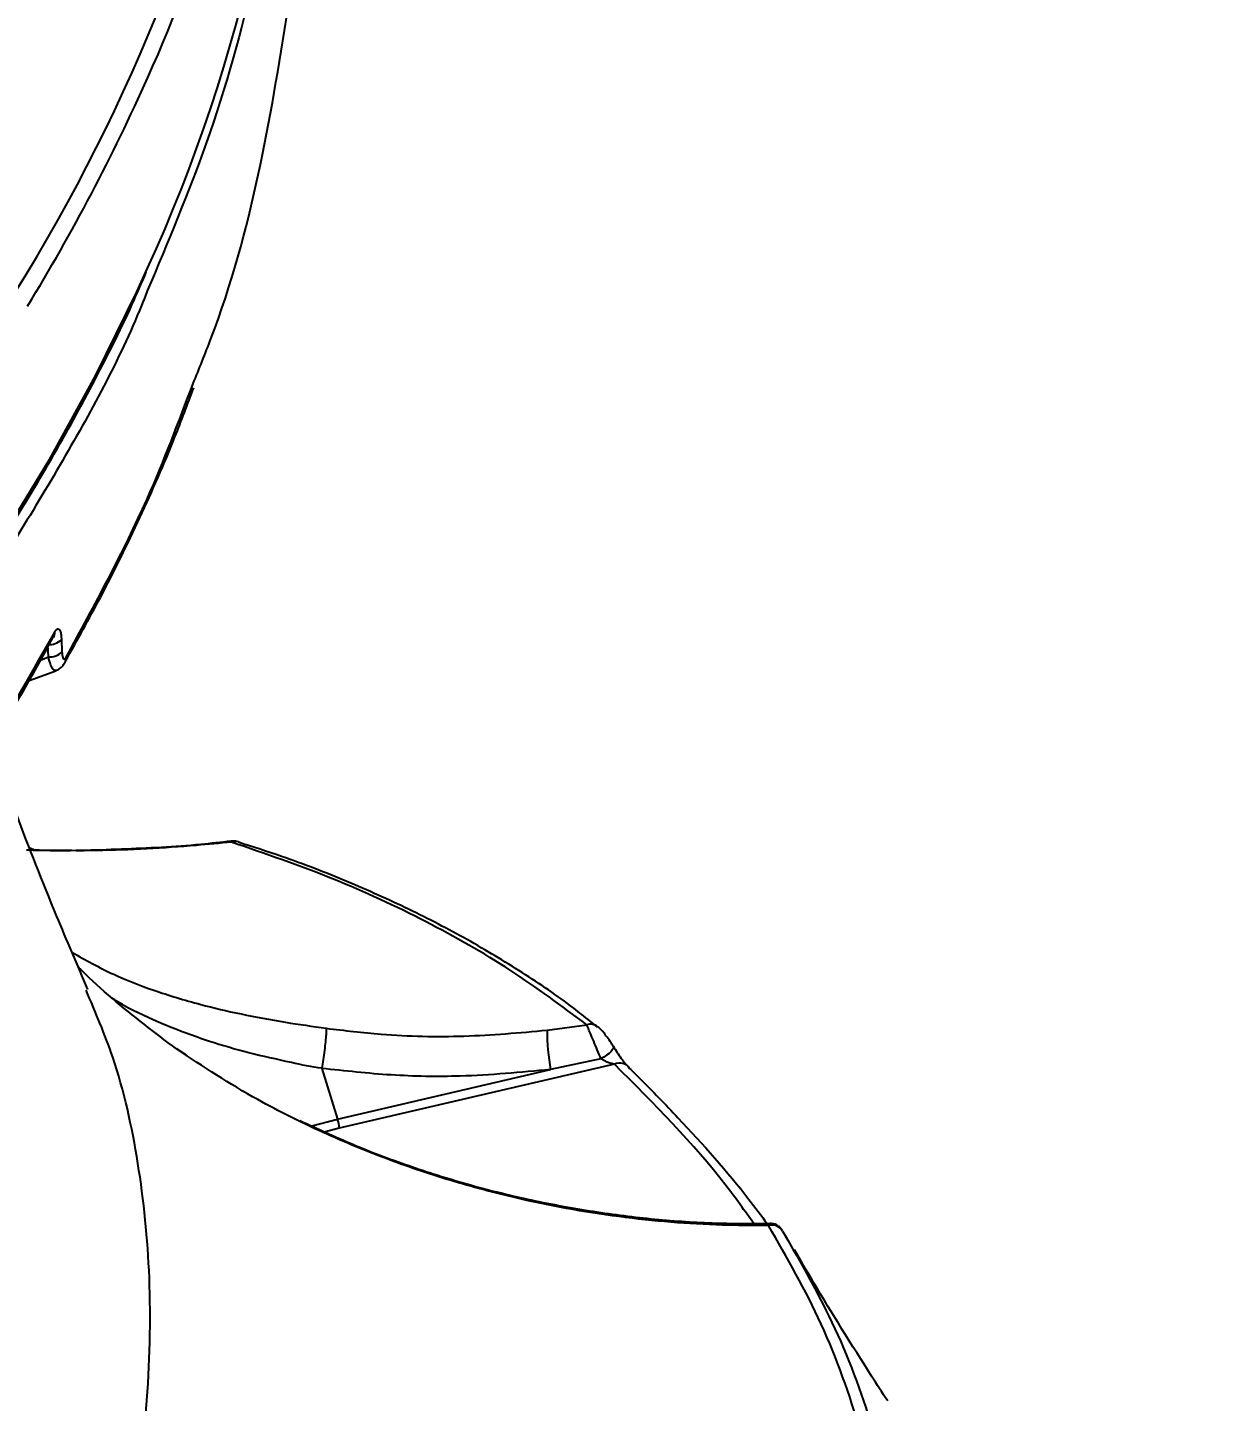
# Model space of a CAD drawing. Header units: millimetres. Extents: x -4153 to 4002, y -5023 to 3197.
# Drawn here: x -767 to -680.3, y -1176.4 to -1077 of the extents above; entities that cross this region are included whole.
import ezdxf

# ---------------------------------------------------------------- set-up
doc = ezdxf.new("R2010")
doc.units = ezdxf.units.MM
for name, color, linetype in [('DIKOM_ОБЪЕКТ', 7, 'Continuous'), ('DIKOM_РАЗМЕР_ЗОНА', 7, 'Continuous'), ('DIKOM_РАЗМЕР_ОБЪЕКТА', 7, 'Continuous')]:
    doc.layers.add(name, color=color, linetype=linetype)
doc.styles.add('style1', font='arialbd.ttf', dxfattribs={"width": 0.8})
doc.dimstyles.new('1-50', dxfattribs={"dimtxt": 300, "dimasz": 200, "dimexe": 100, "dimexo": 0, "dimgap": 100, "dimtad": 1, "dimtxsty": 'style1', "dimcen": 200, "dimclrd": 7, "dimclre": 7, "dimclrt": 7, "dimadec": 1, "dimazin": 2, "dimtfac": 1, "dimtmove": 0, "dimatfit": 2, "dimfxl": 0, "dimlwd": 25, "dimlwe": 18, "dimarcsym": 0})

# ---------------------------------------------------------------- blocks, each defined once
blk = doc.blocks.new('*D9')
at = {"layer": 'Defpoints', "color": 0, "transparency": 16777216}
for p in [(2370.191, 1747.316), (-2106.31, -2974.611), (1195.51, -2974.611)]:
    blk.add_point(p, dxfattribs=at)
at = {"layer": 'DIKOM_РАЗМЕР_ОБЪЕКТА', "color": 7, "lineweight": 18, "transparency": 16777216}
for p, q in [((2370.191, 1747.316), (-2206.31, 1747.316)), ((1195.51, -2974.611), (-2206.31, -2974.611))]:
    blk.add_line(p, q, dxfattribs=at)
at = {"layer": 'DIKOM_РАЗМЕР_ОБЪЕКТА', "color": 7, "lineweight": 25, "transparency": 16777216}
blk.add_line((-2106.31, 1547.316), (-2106.31, -2774.611), dxfattribs=at)
at = {"layer": 'DIKOM_РАЗМЕР_ОБЪЕКТА', "color": 7, "transparency": 16777216}
for points in [[(-2139.643, 1547.316), (-2072.977, 1547.316), (-2106.31, 1747.316)], [(-2139.643, -2774.611), (-2072.977, -2774.611), (-2106.31, -2974.611)]]:
    blk.add_solid(points, dxfattribs=at)
at = {"layer": 'DIKOM_РАЗМЕР_ОБЪЕКТА', "color": 7, "transparency": 16777216, "insert": (-2359.482, -612.262), "char_height": 300, "attachment_point": 5, "rotation": 90, "style": 'style1'}
blk.add_mtext('{\\fArial|b0|i0|c204|p34;4700}', dxfattribs=at)
blk = doc.blocks.new('*D10')
at = {"layer": 'Defpoints', "color": 0, "transparency": 16777216}
for p in [(4001.69, -909.963), (-3216.31, -1859.463), (4001.69, -4923)]:
    blk.add_point(p, dxfattribs=at)
at = {"layer": 'DIKOM_РАЗМЕР_ЗОНА', "color": 7, "lineweight": 18, "transparency": 16777216}
for p, q in [((4001.69, -909.963), (4001.69, -5023)), ((-3216.31, -1859.463), (-3216.31, -5023))]:
    blk.add_line(p, q, dxfattribs=at)
at = {"layer": 'DIKOM_РАЗМЕР_ЗОНА', "color": 7, "lineweight": 25, "transparency": 16777216}
blk.add_line((-3016.31, -4923), (3801.69, -4923), dxfattribs=at)
at = {"layer": 'DIKOM_РАЗМЕР_ЗОНА', "color": 7, "transparency": 16777216}
for points in [[(-3016.31, -4889.667), (-3016.31, -4956.333), (-3216.31, -4923)], [(3801.69, -4889.667), (3801.69, -4956.333), (4001.69, -4923)]]:
    blk.add_solid(points, dxfattribs=at)
at = {"layer": 'DIKOM_РАЗМЕР_ЗОНА', "color": 7, "transparency": 16777216, "insert": (392.69, -4669.828), "char_height": 300, "attachment_point": 5, "style": 'style1'}
blk.add_mtext('{\\fArial|b0|i0|c204|p34;7200}', dxfattribs=at)
blk = doc.blocks.new('*D11')
at = {"layer": 'Defpoints', "color": 0, "transparency": 16777216}
for p in [(2631.356, 3197.305), (-3702.81, -4429.789), (2071.052, -4429.789)]:
    blk.add_point(p, dxfattribs=at)
at = {"layer": 'DIKOM_РАЗМЕР_ЗОНА', "color": 7, "lineweight": 18, "transparency": 16777216}
for p, q in [((2631.356, 3197.305), (-3802.81, 3197.305)), ((2071.052, -4429.789), (-3802.81, -4429.789))]:
    blk.add_line(p, q, dxfattribs=at)
at = {"layer": 'DIKOM_РАЗМЕР_ЗОНА', "color": 7, "lineweight": 25, "transparency": 16777216}
blk.add_line((-3702.81, 2997.305), (-3702.81, -4229.789), dxfattribs=at)
at = {"layer": 'DIKOM_РАЗМЕР_ЗОНА', "color": 7, "transparency": 16777216}
for points in [[(-3736.143, 2997.305), (-3669.477, 2997.305), (-3702.81, 3197.305)], [(-3736.143, -4229.789), (-3669.477, -4229.789), (-3702.81, -4429.789)]]:
    blk.add_solid(points, dxfattribs=at)
at = {"layer": 'DIKOM_РАЗМЕР_ЗОНА', "color": 7, "transparency": 16777216, "insert": (-3955.982, -616.242), "char_height": 300, "attachment_point": 5, "rotation": 90, "style": 'style1'}
blk.add_mtext('{\\fArial|b0|i0|c204|p34;7600}', dxfattribs=at)
blk = doc.blocks.new('*D12')
at = {"layer": 'Defpoints', "color": 0, "transparency": 16777216}
for p in [(-1688.31, 690.555), (2486.69, 690.555), (-1688.31, -3442.202)]:
    blk.add_point(p, dxfattribs=at)
at = {"layer": 'DIKOM_РАЗМЕР_ОБЪЕКТА', "color": 7, "lineweight": 18, "transparency": 16777216}
for p, q in [((-1688.31, 690.555), (-1688.31, -3542.202)), ((2486.69, 690.555), (2486.69, -3542.202))]:
    blk.add_line(p, q, dxfattribs=at)
at = {"layer": 'DIKOM_РАЗМЕР_ОБЪЕКТА', "color": 7, "lineweight": 25, "transparency": 16777216}
blk.add_line((2286.69, -3442.202), (-1488.31, -3442.202), dxfattribs=at)
at = {"layer": 'DIKOM_РАЗМЕР_ОБЪЕКТА', "color": 7, "transparency": 16777216}
for points in [[(-1488.31, -3408.869), (-1488.31, -3475.535), (-1688.31, -3442.202)], [(2286.69, -3408.869), (2286.69, -3475.535), (2486.69, -3442.202)]]:
    blk.add_solid(points, dxfattribs=at)
at = {"layer": 'DIKOM_РАЗМЕР_ОБЪЕКТА', "color": 7, "transparency": 16777216, "insert": (399.19, -3189.03), "char_height": 300, "attachment_point": 5, "style": 'style1'}
blk.add_mtext('{\\fArial|b0|i0|c204|p34;4175}', dxfattribs=at)

msp = doc.modelspace()

# ---------------------------------------------------------------- linework, layer by layer
at = {"layer": 'DIKOM_ОБЪЕКТ', "color": 7, "linetype": 'Continuous'}
for p, q in [((-765.463, -1122.543), (-765.495, -1121.648)), ((-765.088, -1121.11), (-765.087, -1121.109)), ((-764.52, -1121.281), (-764.489, -1122.174)), ((-766.043, -1122.786), (-765.463, -1122.543)), ((-766.851, -1124.249), (-764.92, -1123.545)), ((-752.221, -1135.938), (-752.252, -1135.879)), ((-766.401, -1136.534), (-766.798, -1136.369)), ((-725.756, -1149.314), (-726.293, -1148.887)), ((-729.393, -1149.538), (-726.537, -1149.14)), ((-755.572, -1151.279), (-756.185, -1150.851)), ((-755.424, -1151.382), (-755.572, -1151.279)), ((-725.508, -1151.604), (-729.145, -1152.387)), ((-745.687, -1152.301), (-744.552, -1155.965)), ((-744.552, -1155.965), (-729.145, -1152.387)), ((-724.518, -1152.005), (-744.426, -1156.628)), ((-746.417, -1156.457), (-744.552, -1155.965)), ((-744.426, -1156.628), (-745.427, -1156.879))]:
    msp.add_line(p, q, dxfattribs=at)
at = {"layer": 'DIKOM_ОБЪЕКТ', "color": 7, "linetype": 'Continuous', "flags": 128}
for points in [[(-769.055, -1114.243), (-765.383, -1108.257), (-762.051, -1102.218), (-759.061, -1096.132), (-758.29, -1094.432)], [(-724.633, -1150.69), (-724.595, -1150.749), (-724.607, -1150.836), (-724.669, -1150.947), (-724.776, -1151.075), (-724.923, -1151.213), (-725.101, -1151.352), (-725.3, -1151.485), (-725.508, -1151.604)]]:
    msp.add_lwpolyline(points, dxfattribs=at)
at = {"layer": 'DIKOM_ОБЪЕКТ', "color": 7, "linetype": 'Continuous'}
for centre, radius, start, end in [((-865.663, -1045.518), 117.99, 335.50856, 359.71436), ((-878.672, -1027.113), 130.566, 328.07016, 349.08133), ((-871.346, -1029.938), 123.916, 335.85024, 349.39408), ((-888.873, -1022.444), 142.974, 328.49181, 335.98348), ((-765.682, -1120.784), 0.677, 330.25119, 3.53791), ((-765.396, -1120.43), 1.222, 265.38435, 315.82296), ((-765.368, -1121.322), 1.224, 265.55268, 315.89711), ((-764.883, -1122.61), 0.704, 329.6608, 3.54187), ((-751.938, -1136.716), 0.828, 73.77587, 109.99293), ((-715.013, -1149.72), 14.382, 179.27664, 190.68973), ((-726.277, -1150.004), 0.901, 52.59833, 106.71897), ((-724.137, -1152.751), 0.837, 32.44863, 117.06876), ((-747.083, -1156.792), 2.663, 3.53376, 18.09355), ((-713.161, -1164.563), 0.935, 31.86115, 104.41908)]:
    msp.add_arc(centre, radius, start, end, dxfattribs=at)
for points, knots in [([(-747.727, -1047.486), (-747.709, -1047.845), (-747.48, -1052.312), (-748.299, -1060.899), (-750.342, -1073.188), (-753.631, -1084.941), (-756.817, -1092.516), (-758.312, -1096.071)], [0, 0, 0, 0, 0.021947, 0.273652, 0.525562, 0.777268, 1, 1, 1, 1]), ([(-755, -1102.771), (-754.559, -1101.691), (-752.519, -1096.703), (-750.071, -1087.687), (-748.791, -1079.727), (-748.151, -1075.747)], [0, 0, 0, 0, 0.1214153, 0.5607072, 1, 1, 1, 1]), ([(-1166.674, -1262.907), (-1164.653, -1262.9), (-1158.794, -1262.88), (-1149.099, -1262.722), (-1137.6, -1262.379), (-1126.124, -1261.872), (-1114.679, -1261.204), (-1103.274, -1260.374), (-1091.917, -1259.383), (-1080.617, -1258.232), (-1069.383, -1256.921), (-1058.222, -1255.452), (-1047.143, -1253.826), (-1036.156, -1252.044), (-1025.266, -1250.107), (-1014.484, -1248.016), (-1003.817, -1245.775), (-993.273, -1243.382), (-982.86, -1240.842), (-972.585, -1238.155), (-962.458, -1235.324), (-952.484, -1232.35), (-942.672, -1229.237), (-933.029, -1225.986), (-923.562, -1222.599), (-914.279, -1219.079), (-905.185, -1215.429), (-896.289, -1211.652), (-887.597, -1207.749), (-879.115, -1203.725), (-870.85, -1199.582), (-862.808, -1195.324), (-854.995, -1190.952), (-847.417, -1186.471), (-840.08, -1181.884), (-832.988, -1177.195), (-826.149, -1172.406), (-819.566, -1167.521), (-813.245, -1162.545), (-807.191, -1157.479), (-801.408, -1152.33), (-795.901, -1147.1), (-790.673, -1141.793), (-785.73, -1136.414), (-781.074, -1130.965), (-776.71, -1125.453), (-772.64, -1119.88), (-768.87, -1114.251), (-765.395, -1108.571), (-762.242, -1102.841), (-759.904, -1098.223), (-758.727, -1095.502), (-758.388, -1094.719)], [0, 0, 0, 0, 0.010755, 0.031188, 0.051622, 0.072055, 0.092488, 0.112922, 0.133356, 0.15379, 0.174224, 0.194659, 0.215093, 0.235528, 0.255963, 0.276398, 0.296834, 0.31727, 0.337707, 0.358144, 0.378581, 0.399019, 0.419458, 0.439897, 0.460336, 0.480776, 0.501216, 0.521658, 0.5421, 0.562542, 0.582985, 0.603428, 0.623872, 0.644317, 0.664762, 0.685207, 0.705653, 0.726099, 0.746544, 0.76699, 0.787434, 0.807878, 0.828321, 0.848762, 0.8692, 0.889636, 0.910069, 0.930498, 0.950923, 0.971343, 0.991758, 1, 1, 1, 1]), ([(-758.312, -1096.071), (-758.45, -1096.421), (-760.132, -1100.69), (-764.54, -1108.737), (-771.672, -1120.271), (-780.274, -1131.668), (-790.176, -1142.907), (-801.207, -1153.733), (-813.291, -1164.121), (-826.344, -1174.053), (-840.578, -1183.691), (-855.995, -1192.988), (-872.568, -1201.902), (-889.199, -1209.885), (-905.677, -1216.996), (-921.828, -1223.308), (-938.61, -1229.233), (-955.986, -1234.748), (-973.767, -1239.797), (-991.862, -1244.356), (-1008.281, -1248.033), (-1018.801, -1250.08), (-1023.084, -1250.913)], [0, 0, 0, 0, 0.004982, 0.060747, 0.116469, 0.17381, 0.231197, 0.288538, 0.34426, 0.400024, 0.455747, 0.513087, 0.570475, 0.627815, 0.676311, 0.724863, 0.773416, 0.822428, 0.871441, 0.91922, 0.967106, 1, 1, 1, 1]), ([(-764.23, -1122.833), (-763.371, -1121.302), (-761.442, -1117.86), (-758.816, -1112.456), (-756.566, -1107.401), (-755.399, -1104.261), (-754.958, -1103.074)], [0, 0, 0, 0, 0.235213, 0.528665, 0.821807, 1, 1, 1, 1]), ([(-764.18, -1122.566), (-762.111, -1118.765), (-758.553, -1112.227), (-756.049, -1105.562), (-755, -1102.771)], [0, 0, 0, 0, 0.58132, 1, 1, 1, 1]), ([(-778.795, -1142.535), (-778.545, -1142.184), (-777.293, -1140.431), (-774.17, -1135.913), (-769.675, -1128.986), (-766.563, -1123.491), (-765.006, -1120.742)], [0, 0, 0, 0, 0.048065, 0.240323, 0.61988, 1, 1, 1, 1]), ([(-765.006, -1120.742), (-764.957, -1120.667), (-764.859, -1120.517), (-764.72, -1120.499), (-764.612, -1120.646), (-764.542, -1120.92), (-764.527, -1121.167), (-764.52, -1121.281)], [0, 0, 0, 0, 0.213108, 0.426477, 0.630581, 0.828916, 1, 1, 1, 1]), ([(-778.909, -1142.956), (-778.829, -1142.848), (-777.265, -1140.726), (-774.474, -1136.595), (-770.577, -1130.572), (-767.459, -1125.407), (-765.745, -1122.262), (-765.118, -1121.11)], [0, 0, 0, 0, 0.014784, 0.290019, 0.565667, 0.84085, 1, 1, 1, 1]), ([(-764.931, -1123.513), (-764.972, -1123.521), (-765.065, -1123.538), (-765.225, -1123.299), (-765.365, -1122.94), (-765.437, -1122.65), (-765.463, -1122.543)], [0, 0, 0, 0, 0.239027, 0.533568, 0.828211, 1, 1, 1, 1]), ([(-764.931, -1123.517), (-764.892, -1123.507), (-764.748, -1123.472), (-764.549, -1123.317), (-764.372, -1123.132), (-764.303, -1123.003), (-764.277, -1122.953)], [0, 0, 0, 0, 0.129453, 0.470609, 0.796352, 1, 1, 1, 1]), ([(-764.489, -1122.174), (-764.484, -1122.252), (-764.474, -1122.416), (-764.428, -1122.599), (-764.359, -1122.701), (-764.272, -1122.7), (-764.21, -1122.611), (-764.18, -1122.566)], [0, 0, 0, 0, 0.17984, 0.380094, 0.581231, 0.790756, 1, 1, 1, 1]), ([(-762.606, -1146.594), (-763.371, -1144.813), (-765.206, -1140.542), (-767.535, -1134.63), (-769.003, -1130.536), (-769.601, -1128.869)], [0, 0, 0, 0, 0.297935, 0.714122, 1, 1, 1, 1]), ([(-752.254, -1135.868), (-752.985, -1135.952), (-755.595, -1136.249), (-760.208, -1136.47), (-764.417, -1136.601), (-766.729, -1136.525), (-767.056, -1136.515)], [0, 0, 0, 0, 0.15142, 0.540756, 0.934926, 1, 1, 1, 1]), ([(-752.221, -1135.938), (-753.069, -1136.018), (-756.288, -1136.324), (-761.11, -1136.605), (-765.15, -1136.543), (-766.74, -1136.519)], [0, 0, 0, 0, 0.178113, 0.676575, 1, 1, 1, 1]), ([(-751.855, -1135.9), (-751.901, -1135.883), (-752.017, -1135.842), (-752.164, -1135.863), (-752.252, -1135.876)], [0, 0, 0, 0, 0.405339, 1, 1, 1, 1]), ([(-726.537, -1149.14), (-728.34, -1147.796), (-731.946, -1145.107), (-738.119, -1141.615), (-744.8, -1138.493), (-749.747, -1136.79), (-752.221, -1135.938)], [0, 0, 0, 0, 0.249121, 0.498242, 0.749121, 1, 1, 1, 1]), ([(-726.293, -1148.887), (-726.685, -1148.571), (-728.225, -1147.33), (-731.174, -1145.351), (-735.141, -1142.955), (-739.371, -1140.758), (-743.852, -1138.756), (-747.959, -1137.145), (-750.669, -1136.282), (-751.717, -1135.948)], [0, 0, 0, 0, 0.057007, 0.224129, 0.391496, 0.559086, 0.726673, 0.894357, 1, 1, 1, 1]), ([(-763.742, -1143.918), (-762.787, -1144.457), (-761.054, -1145.433), (-757.875, -1146.678), (-754.773, -1147.63), (-751.548, -1148.387), (-748.484, -1148.957), (-746.367, -1149.26), (-745.377, -1149.402)], [0, 0, 0, 0, 0.22137, 0.401197, 0.584657, 0.726592, 0.872155, 1, 1, 1, 1]), ([(-756.207, -1150.893), (-757.775, -1149.71), (-760.151, -1147.917), (-762.435, -1145.842), (-763.21, -1145.067), (-763.287, -1144.989)], [0, 0, 0, 0, 0.635612, 0.963402, 1, 1, 1, 1]), ([(-934.195, -1411.23), (-929.384, -1407.273), (-919.76, -1399.358), (-905.796, -1387.274), (-892.213, -1375.061), (-878.622, -1362.3), (-865.158, -1349.06), (-851.936, -1335.382), (-839.315, -1321.612), (-827.368, -1307.798), (-816.156, -1293.994), (-806.036, -1280.648), (-796.99, -1267.8), (-788.977, -1255.47), (-781.768, -1243.319), (-775.425, -1231.402), (-769.993, -1219.77), (-765.496, -1208.438), (-762.002, -1197.472), (-759.543, -1186.873), (-758.198, -1176.82), (-757.973, -1167.536), (-758.85, -1159.086), (-760.385, -1152.143), (-762.06, -1148.238), (-762.741, -1146.65)], [0, 0, 0, 0, 0.040005, 0.08001, 0.120413, 0.160815, 0.20548, 0.250179, 0.294843, 0.340823, 0.386842, 0.432822, 0.476081, 0.519373, 0.562631, 0.607139, 0.651682, 0.696189, 0.742306, 0.788423, 0.835202, 0.881982, 0.925918, 0.969888, 1, 1, 1, 1]), ([(-745.687, -1152.297), (-745.688, -1152.297), (-746.432, -1152.203), (-748.24, -1151.804), (-751.005, -1151.2), (-754.133, -1150.288), (-757.16, -1149.144), (-759.49, -1148.086), (-760.589, -1147.396), (-760.876, -1147.216)], [0, 0, 0, 0, 0.0000515, 0.1206117, 0.2962389, 0.4721167, 0.6963251, 0.9208305, 1, 1, 1, 1]), ([(-745.377, -1149.402), (-745.375, -1149.411), (-745.372, -1149.437), (-745.367, -1149.548), (-745.379, -1149.829), (-745.425, -1150.357), (-745.497, -1150.994), (-745.588, -1151.678), (-745.654, -1152.091), (-745.687, -1152.297)], [0, 0, 0, 0, 0.032228, 0.100174, 0.280159, 0.46011, 0.640076, 0.820054, 1, 1, 1, 1]), ([(-745.377, -1149.402), (-744.052, -1149.558), (-740.747, -1149.946), (-735.383, -1150.077), (-731.398, -1149.719), (-729.393, -1149.538)], [0, 0, 0, 0, 0.249564, 0.622568, 1, 1, 1, 1]), ([(-725.508, -1151.604), (-725.595, -1151.394), (-725.769, -1150.974), (-726.039, -1150.322), (-726.278, -1149.747), (-726.451, -1149.337), (-726.512, -1149.197), (-726.537, -1149.14)], [0, 0, 0, 0, 0.209788, 0.419399, 0.633418, 0.850148, 1, 1, 1, 1]), ([(-724.609, -1150.717), (-724.621, -1150.697), (-724.712, -1150.544), (-724.924, -1150.23), (-725.236, -1149.807), (-725.481, -1149.504), (-725.665, -1149.347), (-725.731, -1149.291)], [0, 0, 0, 0, 0.035887, 0.275692, 0.532183, 0.831859, 1, 1, 1, 1]), ([(-724.633, -1150.69), (-724.537, -1150.842), (-724.344, -1151.145), (-724.022, -1151.595), (-723.694, -1152.021), (-723.522, -1152.204), (-723.431, -1152.302)], [0, 0, 0, 0, 0.232252, 0.464038, 0.714037, 1, 1, 1, 1]), ([(-713.394, -1163.657), (-714.352, -1163.66), (-717.753, -1163.67), (-723.74, -1163.206), (-730.397, -1162.044), (-736.123, -1160.537), (-740.914, -1158.938), (-745.669, -1156.966), (-750.869, -1154.394), (-754.271, -1152.163), (-756.207, -1150.893)], [0, 0, 0, 0, 0.0670634, 0.2378728, 0.4109022, 0.5196101, 0.6282996, 0.7402345, 0.8521506, 1, 1, 1, 1]), ([(-724.518, -1152.005), (-724.609, -1151.986), (-724.779, -1151.95), (-725.048, -1151.85), (-725.293, -1151.739), (-725.439, -1151.648), (-725.508, -1151.604)], [0, 0, 0, 0, 0.295057, 0.55796, 0.790737, 1, 1, 1, 1]), ([(-745.687, -1152.301), (-745.687, -1152.3), (-745.687, -1152.298), (-745.687, -1152.297), (-745.687, -1152.297)], [0, 0, 0, 0, 0.813326, 1, 1, 1, 1]), ([(-729.145, -1152.387), (-731.324, -1152.59), (-735.157, -1152.946), (-740.704, -1152.854), (-744.021, -1152.486), (-745.687, -1152.301)], [0, 0, 0, 0, 0.39627, 0.696945, 1, 1, 1, 1]), ([(-714.449, -1163.53), (-715.103, -1162.61), (-717.974, -1158.572), (-721.667, -1154.867), (-724.518, -1152.005)], [0, 0, 0, 0, 0.227628, 1, 1, 1, 1]), ([(-723.431, -1152.302), (-723.192, -1152.537), (-721.998, -1153.713), (-719.007, -1156.822), (-715.858, -1160.307), (-713.915, -1162.948), (-713.48, -1163.538)], [0, 0, 0, 0, 0.065301, 0.326511, 0.849386, 1, 1, 1, 1]), ([(-713.285, -1163.54), (-714.673, -1163.545), (-717.514, -1163.556), (-721.879, -1163.237), (-726.334, -1162.666), (-730.785, -1161.831), (-735.147, -1160.743), (-739.376, -1159.408), (-743.417, -1157.889), (-746.009, -1156.683), (-747.277, -1156.094)], [0, 0, 0, 0, 0.1240884, 0.2539919, 0.3836951, 0.5132102, 0.641355, 0.7640267, 0.8846236, 1, 1, 1, 1]), ([(-713.394, -1163.657), (-713.376, -1163.577), (-713.356, -1163.484), (-713.293, -1163.522), (-713.284, -1163.528)], [0, 0, 0, 0, 0.85746, 1, 1, 1, 1]), ([(-704.108, -1195.639), (-704.314, -1192.66), (-704.725, -1186.702), (-706.614, -1178.448), (-709.362, -1170.669), (-712.05, -1165.995), (-713.394, -1163.657)], [0, 0, 0, 0, 0.2486159, 0.4972309, 0.748616, 1, 1, 1, 1]), ([(-712.379, -1164.05), (-712.391, -1164.031), (-712.414, -1163.995), (-712.436, -1163.961), (-712.468, -1163.916), (-712.544, -1163.819), (-712.691, -1163.685), (-712.951, -1163.543), (-713.159, -1163.525), (-713.287, -1163.514)], [0, 0, 0, 0, 0.118489, 0.21867, 0.27151, 0.330546, 0.529216, 0.710842, 1, 1, 1, 1]), ([(-712.367, -1164.069), (-711.041, -1166.387), (-708.389, -1171.023), (-705.582, -1178.67), (-704.503, -1184.217), (-703.967, -1186.971)], [0, 0, 0, 0, 0.334895, 0.669791, 1, 1, 1, 1]), ([(-711.959, -1164.774), (-712.011, -1164.688), (-712.089, -1164.559), (-712.155, -1164.448), (-712.177, -1164.411)], [0, 0, 0, 0, 0.667539, 1, 1, 1, 1]), ([(-704.77, -1176.354), (-705.158, -1175.753), (-707.009, -1172.886), (-709.292, -1169.233), (-711.057, -1166.207), (-711.516, -1165.421)], [0, 0, 0, 0, 0.164056, 0.782931, 1, 1, 1, 1])]:
    msp.add_open_spline(points, degree=3, knots=knots, dxfattribs=at)

# ---------------------------------------------------------------- dimensions: what is measured, and where the dimension line sits
at = {"layer": 'DIKOM_РАЗМЕР_ЗОНА'}
dim = msp.add_linear_dim(base=(-3702.81, -4429.789), p1=(2631.356, 3197.305), p2=(2071.052, -4429.789), angle=90, text='{\\fArial|b0|i0|c204|p34;7600}', dimstyle='1-50', dxfattribs=at)
dim.commit()
dim.dimension.update_dxf_attribs({"geometry": '*D11', "text_midpoint": (-3702.81, -616.242), "dimtype": 160})
dim = msp.add_linear_dim(base=(4001.69, -4923), p1=(-3216.31, -1859.463), p2=(4001.69, -909.963), text='{\\fArial|b0|i0|c204|p34;7200}', dimstyle='1-50', dxfattribs=at)
dim.commit()
dim.dimension.update_dxf_attribs({"geometry": '*D10', "text_midpoint": (392.69, -4923), "dimtype": 160})
at = {"layer": 'DIKOM_РАЗМЕР_ОБЪЕКТА'}
dim = msp.add_linear_dim(base=(-2106.31, -2974.611), p1=(2370.191, 1747.316), p2=(1195.51, -2974.611), angle=90, text='{\\fArial|b0|i0|c204|p34;4700}', dimstyle='1-50', dxfattribs=at)
dim.commit()
dim.dimension.update_dxf_attribs({"geometry": '*D9', "text_midpoint": (-2106.31, -612.262), "dimtype": 160})
dim = msp.add_linear_dim(base=(-1688.31, -3442.202), p1=(2486.69, 690.555), p2=(-1688.31, 690.555), text='{\\fArial|b0|i0|c204|p34;<>}', dimstyle='1-50', dxfattribs=at)
dim.commit()
dim.dimension.update_dxf_attribs({"geometry": '*D12', "text_midpoint": (399.19, -3442.202), "dimtype": 160})

doc.saveas('drawing.dxf')
